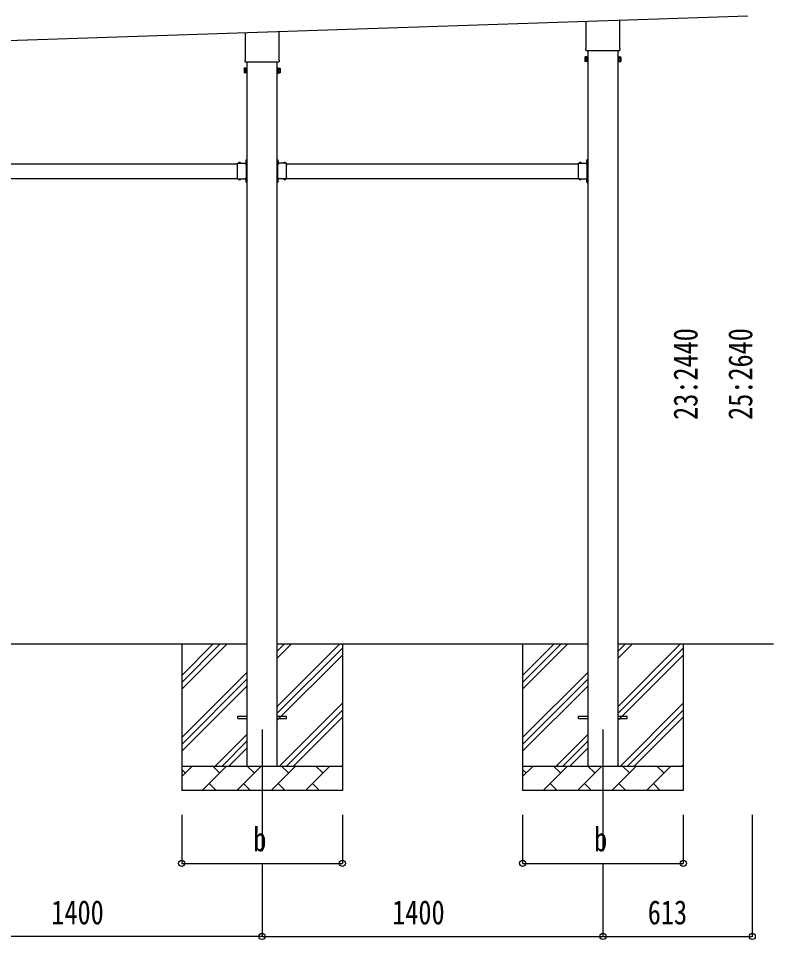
# Model space of a CAD drawing. Units: millimetres, scale not verified. Extents: x -12615 to 12615, y -8910 to 8910.
# Drawn here: x -587 to 2514, y -5595 to -1812 of the extents above; entities that cross this region are included whole.
import ezdxf
from ezdxf.enums import TextEntityAlignment as Align

# ---------------------------------------------------------------- set-up
doc = ezdxf.new("R2010")
doc.units = ezdxf.units.MM
doc.header["$LTSCALE"] = 40
for name, color, linetype in [('0-3_YKK_12', 2, 'Continuous'), ('0-4_YKK_13', 4, 'Continuous'), ('0-5_YKK_A1', 4, 'Continuous'), ('0-6_YKK_D', 6, 'Continuous')]:
    doc.layers.add(name, color=color, linetype=linetype)
doc.styles.add('ＭＳ ゴシック', font='')
doc.styles.get('ＭＳ ゴシック').set_extended_font_data('MS Gothic')

msp = doc.modelspace()

# ---------------------------------------------------------------- linework, layer by layer
at = {"layer": '0-3_YKK_12'}
for p, q in [((413.2, -4732.18), (413.2, -5232.18)), ((1813.2, -4732.18), (1813.2, -5232.18))]:
    msp.add_line(p, q, dxfattribs=at)
at = {"layer": '0-4_YKK_13'}
for p, q in [((1744.9, -1932.91), (1744.9, -1823.9)), ((1881.5, -1819.35), (1881.5, -1932.91)), ((344.9, -1979.58), (344.9, -1870.57)), ((481.5, -1866.01), (481.5, -1979.58)), ((1743.2, -1941.68), (1743.2, -1936.18)), ((1881.13, -1945.18), (1745.26, -1945.18)), ((1883.2, -1936.18), (1883.2, -1941.68)), ((343.2, -1988.35), (343.2, -1982.85)), ((481.13, -1991.85), (345.26, -1991.85)), ((483.2, -1982.85), (483.2, -1988.35)), ((1739.2, -1971.18), (1739.96, -1969.87)), ((1739.2, -1971.18), (1739.2, -1988.18)), ((1739.2, -1988.18), (1739.96, -1989.5)), ((1746.2, -1974.78), (1739.96, -1974.78)), ((1746.2, -1984.59), (1739.96, -1984.59)), ((1746.2, -1989.5), (1739.96, -1989.5)), ((1748.7, -1988.88), (1746.2, -1988.88)), ((1877.7, -1988.88), (1880.2, -1988.88)), ((1880.2, -1974.78), (1886.44, -1974.78)), ((1880.2, -1984.59), (1886.44, -1984.59)), ((1880.2, -1989.5), (1886.44, -1989.5)), ((1887.2, -1971.18), (1886.44, -1969.87)), ((1887.2, -1988.18), (1886.44, -1989.5)), ((1887.2, -1971.18), (1887.2, -1988.18)), ((339.2, -2017.85), (339.96, -2016.53)), ((339.2, -2017.85), (339.2, -2034.85)), ((339.2, -2034.85), (339.96, -2036.16)), ((346.2, -2021.44), (339.96, -2021.44)), ((346.2, -2031.26), (339.96, -2031.26)), ((346.2, -2036.16), (339.96, -2036.16)), ((348.7, -2035.55), (346.2, -2035.55)), ((477.7, -2035.55), (480.2, -2035.55)), ((480.2, -2021.44), (486.44, -2021.44)), ((480.2, -2031.26), (486.44, -2031.26)), ((480.2, -2036.16), (486.44, -2036.16)), ((487.2, -2017.85), (486.44, -2016.53)), ((487.2, -2034.85), (486.44, -2036.16)), ((487.2, -2017.85), (487.2, -2034.85)), ((312.7, -2417.47), (312.7, -2407.08)), ((312.7, -2407.08), (349.1, -2407.08)), ((312.7, -2459.47), (312.7, -2418.9)), ((315.96, -2406.22), (315.96, -2406.38)), ((316.66, -2407.08), (324.73, -2407.08)), ((319.57, -2407.08), (318.25, -2404.43)), ((321.82, -2407.08), (323.15, -2404.43)), ((325.43, -2406.22), (325.43, -2406.38)), ((345, -2399.18), (350.7, -2399.18)), ((348.7, -2408.68), (345.7, -2408.68)), ((349.1, -2398.06), (346.44, -2396.73)), ((349.1, -2400.31), (346.44, -2401.63)), ((348.24, -2394.45), (348.4, -2394.45)), ((348.24, -2403.92), (348.4, -2403.92)), ((348.7, -2417.47), (348.7, -2410.68)), ((348.7, -2459.47), (348.7, -2418.9)), ((349.1, -2391.68), (350.7, -2391.68)), ((349.1, -2408.64), (349.1, -2391.68)), ((349.1, -2395.15), (349.1, -2403.22)), ((350.7, -2396.18), (349.1, -2396.18)), ((349.1, -2397.18), (350.7, -2397.18)), ((349.1, -2401.18), (350.7, -2401.18)), ((350.7, -2402.18), (349.1, -2402.18)), ((477.3, -2391.68), (475.7, -2391.68)), ((475.7, -2396.18), (477.3, -2396.18)), ((477.3, -2397.18), (475.7, -2397.18)), ((481.4, -2399.18), (475.7, -2399.18)), ((477.3, -2401.18), (475.7, -2401.18)), ((475.7, -2402.18), (477.3, -2402.18)), ((477.3, -2408.64), (477.3, -2391.68)), ((477.3, -2395.15), (477.3, -2403.22)), ((477.3, -2398.06), (479.95, -2396.73)), ((477.3, -2400.31), (479.95, -2401.63)), ((513.7, -2407.08), (477.3, -2407.08)), ((477.7, -2408.68), (480.7, -2408.68)), ((477.7, -2417.47), (477.7, -2410.68)), ((477.7, -2459.47), (477.7, -2418.9)), ((478.16, -2394.45), (478, -2394.45)), ((478.16, -2403.92), (478, -2403.92)), ((500.96, -2406.22), (500.96, -2406.38)), ((509.73, -2407.08), (501.66, -2407.08)), ((504.57, -2407.08), (503.25, -2404.43)), ((506.82, -2407.08), (508.15, -2404.43)), ((510.43, -2406.22), (510.43, -2406.38)), ((513.7, -2417.47), (513.7, -2407.08)), ((513.7, -2459.47), (513.7, -2418.9)), ((1712.7, -2417.47), (1712.7, -2407.08)), ((1712.7, -2407.08), (1749.1, -2407.08)), ((1712.7, -2459.47), (1712.7, -2418.9)), ((1715.96, -2406.22), (1715.96, -2406.38)), ((1716.66, -2407.08), (1724.73, -2407.08)), ((1719.57, -2407.08), (1718.25, -2404.43)), ((1721.82, -2407.08), (1723.15, -2404.43)), ((1725.43, -2406.22), (1725.43, -2406.38)), ((1745, -2399.18), (1750.7, -2399.18)), ((1748.7, -2408.68), (1745.7, -2408.68)), ((1749.1, -2398.06), (1746.44, -2396.73)), ((1749.1, -2400.31), (1746.44, -2401.63)), ((1748.24, -2394.45), (1748.4, -2394.45)), ((1748.24, -2403.92), (1748.4, -2403.92)), ((1748.7, -2417.47), (1748.7, -2410.68)), ((1748.7, -2459.47), (1748.7, -2418.9)), ((1749.1, -2391.68), (1750.7, -2391.68)), ((1749.1, -2408.64), (1749.1, -2391.68)), ((1749.1, -2395.15), (1749.1, -2403.22)), ((1750.7, -2396.18), (1749.1, -2396.18)), ((1749.1, -2397.18), (1750.7, -2397.18)), ((1749.1, -2401.18), (1750.7, -2401.18)), ((1750.7, -2402.18), (1749.1, -2402.18)), ((312.7, -2471.28), (312.7, -2460.9)), ((312.7, -2471.28), (349.1, -2471.28)), ((315.96, -2472.15), (315.96, -2471.98)), ((316.66, -2471.28), (324.73, -2471.28)), ((319.57, -2471.28), (318.25, -2473.94)), ((321.82, -2471.28), (323.15, -2473.94)), ((325.43, -2472.15), (325.43, -2471.98)), ((345.7, -2469.68), (348.7, -2469.68)), ((349.1, -2478.06), (346.44, -2476.73)), ((349.1, -2480.31), (346.44, -2481.63)), ((348.24, -2474.45), (348.4, -2474.45)), ((348.24, -2483.92), (348.4, -2483.92)), ((348.7, -2467.68), (348.7, -2460.9)), ((349.1, -2486.68), (349.1, -2469.72)), ((349.1, -2475.15), (349.1, -2483.22)), ((349.1, -2477.18), (350.7, -2477.18)), ((349.1, -2481.18), (350.7, -2481.18)), ((349.1, -2486.68), (350.7, -2486.68)), ((477.3, -2477.18), (475.7, -2477.18)), ((477.3, -2481.18), (475.7, -2481.18)), ((477.3, -2486.68), (475.7, -2486.68)), ((477.3, -2486.68), (477.3, -2469.72)), ((513.7, -2471.28), (477.3, -2471.28)), ((477.3, -2475.15), (477.3, -2483.22)), ((477.3, -2478.06), (479.95, -2476.73)), ((477.3, -2480.31), (479.95, -2481.63)), ((477.7, -2467.68), (477.7, -2460.9)), ((480.7, -2469.68), (477.7, -2469.68)), ((478.16, -2474.45), (478, -2474.45)), ((478.16, -2483.92), (478, -2483.92)), ((500.96, -2472.15), (500.96, -2471.98)), ((509.73, -2471.28), (501.66, -2471.28)), ((504.57, -2471.28), (503.25, -2473.94)), ((506.82, -2471.28), (508.15, -2473.94)), ((510.43, -2472.15), (510.43, -2471.98)), ((513.7, -2471.28), (513.7, -2460.9)), ((1712.7, -2471.28), (1712.7, -2460.9)), ((1712.7, -2471.28), (1749.1, -2471.28)), ((1715.96, -2472.15), (1715.96, -2471.98)), ((1716.66, -2471.28), (1724.73, -2471.28)), ((1719.57, -2471.28), (1718.25, -2473.94)), ((1721.82, -2471.28), (1723.15, -2473.94)), ((1725.43, -2472.15), (1725.43, -2471.98)), ((1745.7, -2469.68), (1748.7, -2469.68)), ((1749.1, -2478.06), (1746.44, -2476.73)), ((1749.1, -2480.31), (1746.44, -2481.63)), ((1748.24, -2474.45), (1748.4, -2474.45)), ((1748.24, -2483.92), (1748.4, -2483.92)), ((1748.7, -2467.68), (1748.7, -2460.9)), ((1749.1, -2486.68), (1749.1, -2469.72)), ((1749.1, -2475.15), (1749.1, -2483.22)), ((1749.1, -2477.18), (1750.7, -2477.18)), ((1749.1, -2481.18), (1750.7, -2481.18)), ((1749.1, -2486.68), (1750.7, -2486.68)), ((313.2, -4677.68), (350.7, -4677.68)), ((313.2, -4686.68), (313.2, -4677.68)), ((313.2, -4686.68), (350.7, -4686.68)), ((475.7, -4677.68), (513.2, -4677.68)), ((475.7, -4686.68), (513.2, -4686.68)), ((513.2, -4686.68), (513.2, -4677.68)), ((1713.2, -4677.68), (1750.7, -4677.68)), ((1713.2, -4686.68), (1713.2, -4677.68)), ((1713.2, -4686.68), (1750.7, -4686.68)), ((1875.7, -4677.68), (1913.2, -4677.68)), ((1875.7, -4686.68), (1913.2, -4686.68)), ((1913.2, -4686.68), (1913.2, -4677.68))]:
    msp.add_line(p, q, dxfattribs=at)
for points in [[(1746.2, -1989.5), (1746.2, -1969.87), (1739.96, -1969.87)], [(1746.2, -1988.88), (1746.2, -1970.48), (1748.7, -1970.48)], [(1880.2, -1988.88), (1880.2, -1970.48), (1877.7, -1970.48)], [(1880.2, -1989.5), (1880.2, -1969.87), (1886.44, -1969.87)], [(346.2, -2036.16), (346.2, -2016.53), (339.96, -2016.53)], [(346.2, -2035.55), (346.2, -2017.15), (348.7, -2017.15)], [(480.2, -2035.55), (480.2, -2017.15), (477.7, -2017.15)], [(480.2, -2036.16), (480.2, -2016.53), (486.44, -2016.53)], [(348.7, -2410.68), (345.7, -2410.68), (345.7, -2407.08)], [(350.7, -2406.68), (350.7, -2400.68), (350.7, -2397.68), (350.7, -2391.68)], [(475.7, -2406.68), (475.7, -2400.68), (475.7, -2397.68), (475.7, -2391.68)], [(477.7, -2410.68), (480.7, -2410.68), (480.7, -2407.08)], [(1748.7, -2410.68), (1745.7, -2410.68), (1745.7, -2407.08)], [(1750.7, -2406.68), (1750.7, -2400.68), (1750.7, -2397.68), (1750.7, -2391.68)], [(348.7, -2467.68), (345.7, -2467.68), (345.7, -2471.28)], [(350.7, -2486.68), (350.7, -2480.68), (350.7, -2477.68), (350.7, -2471.68)], [(475.7, -2486.68), (475.7, -2480.68), (475.7, -2477.68), (475.7, -2471.68)], [(477.7, -2467.68), (480.7, -2467.68), (480.7, -2471.28)], [(1748.7, -2467.68), (1745.7, -2467.68), (1745.7, -2471.28)], [(1750.7, -2486.68), (1750.7, -2480.68), (1750.7, -2477.68), (1750.7, -2471.68)]]:
    msp.add_lwpolyline(points, dxfattribs=at)
for points in [[(1748.7, -1990.18), (1748.7, -1969.18), (1750.7, -1969.18), (1750.7, -1990.18)], [(1877.7, -1990.18), (1877.7, -1969.18), (1875.7, -1969.18), (1875.7, -1990.18)], [(348.7, -2036.85), (348.7, -2015.85), (350.7, -2015.85), (350.7, -2036.85)], [(477.7, -2036.85), (477.7, -2015.85), (475.7, -2015.85), (475.7, -2036.85)]]:
    msp.add_lwpolyline(points, close=True, dxfattribs=at)
for centre, radius, start, end in [((1747.2, -1936.18), 4, 125.09963, 180), ((1747.2, -1941.68), 4, 180, 194.47751), ((1747.2, -1941.68), 4, 194.47751, 241.04498), ((1879.2, -1941.68), 4, 298.95502, 345.52249), ((1879.2, -1936.18), 4, 0, 54.90037), ((1879.2, -1941.68), 4, 345.52249, 0), ((347.2, -1982.85), 4, 125.09963, 180), ((347.2, -1988.35), 4, 180, 194.47751), ((347.2, -1988.35), 4, 194.47751, 241.04498), ((479.2, -1988.35), 4, 298.95502, 345.52249), ((479.2, -1982.85), 4, 0, 54.90037), ((479.2, -1988.35), 4, 345.52249, 0), ((1743.54, -1972.32), 4.34, 145.61575, 214.38425), ((1743.54, -1987.04), 4.34, 145.61575, 214.38425), ((1755.44, -1979.68), 16.24, 162.41205, 197.58795), ((1882.85, -1972.32), 4.34, 325.61575, 34.38425), ((1870.96, -1979.68), 16.24, 342.41205, 17.58795), ((1882.85, -1987.04), 4.34, 325.61575, 34.38425), ((343.54, -2018.99), 4.34, 145.61575, 214.38425), ((343.54, -2033.71), 4.34, 145.61575, 214.38425), ((355.44, -2026.35), 16.24, 162.41205, 197.58795), ((482.85, -2018.99), 4.34, 325.61575, 34.38425), ((470.96, -2026.35), 16.24, 342.41205, 17.58795), ((482.85, -2033.71), 4.34, 325.61575, 34.38425), ((312, -2418.18), 1, 314.427, 45.573), ((316.82, -2406.22), 0.862, 129.12355, 180), ((316.66, -2406.38), 0.7, 180, 270), ((320.7, -2410.98), 7, 90, 129.12355), ((320.7, -2410.98), 7, 50.87645, 90), ((324.73, -2406.38), 0.7, 270, 0), ((324.57, -2406.22), 0.862, 0, 50.87645), ((353, -2399.18), 7, 140.87645, 180), ((353, -2399.18), 7, 180, 219.12355), ((348.24, -2395.31), 0.862, 90, 140.87645), ((348.24, -2403.06), 0.862, 219.12355, 270), ((348.4, -2395.15), 0.7, 0, 90), ((348.4, -2403.22), 0.7, 270, 0), ((349.4, -2418.18), 1, 134.427, 225.573), ((348.7, -2406.68), 2, 270, 0), ((477.7, -2406.68), 2, 180, 270), ((478, -2395.15), 0.7, 90, 180), ((478, -2403.22), 0.7, 180, 270), ((477, -2418.18), 1, 314.427, 45.573), ((478.16, -2395.31), 0.862, 39.12355, 90), ((478.16, -2403.06), 0.862, 270, 320.87645), ((473.4, -2399.18), 7, 0, 39.12355), ((473.4, -2399.18), 7, 320.87645, 0), ((501.82, -2406.22), 0.862, 129.12355, 180), ((501.66, -2406.38), 0.7, 180, 270), ((505.7, -2410.98), 7, 90, 129.12355), ((505.7, -2410.98), 7, 50.87645, 90), ((509.73, -2406.38), 0.7, 270, 0), ((509.57, -2406.22), 0.862, 0, 50.87645), ((514.4, -2418.18), 1, 134.427, 225.573), ((1712, -2418.18), 1, 314.427, 45.573), ((1716.82, -2406.22), 0.862, 129.12355, 180), ((1716.66, -2406.38), 0.7, 180, 270), ((1720.7, -2410.98), 7, 90, 129.12355), ((1720.7, -2410.98), 7, 50.87645, 90), ((1724.73, -2406.38), 0.7, 270, 0), ((1724.57, -2406.22), 0.862, 0, 50.87645), ((1753, -2399.18), 7, 140.87645, 180), ((1753, -2399.18), 7, 180, 219.12355), ((1748.24, -2395.31), 0.862, 90, 140.87645), ((1748.24, -2403.06), 0.862, 219.12355, 270), ((1748.4, -2395.15), 0.7, 0, 90), ((1748.4, -2403.22), 0.7, 270, 0), ((1749.4, -2418.18), 1, 134.427, 225.573), ((1748.7, -2406.68), 2, 270, 0), ((312, -2460.18), 1, 314.427, 45.573), ((316.66, -2471.98), 0.7, 90, 180), ((316.82, -2472.15), 0.862, 180, 230.87645), ((320.7, -2467.38), 7, 230.87645, 270), ((320.7, -2467.38), 7, 270, 309.12355), ((324.73, -2471.98), 0.7, 0, 90), ((324.57, -2472.15), 0.862, 309.12355, 0), ((353, -2479.18), 7, 140.87645, 180), ((353, -2479.18), 7, 180, 219.12355), ((348.24, -2475.31), 0.862, 90, 140.87645), ((348.24, -2483.06), 0.862, 219.12355, 270), ((349.4, -2460.18), 1, 134.427, 225.573), ((348.4, -2475.15), 0.7, 0, 90), ((348.4, -2483.22), 0.7, 270, 0), ((348.7, -2471.68), 2, 0, 90), ((477.7, -2471.68), 2, 90, 180), ((478, -2475.15), 0.7, 90, 180), ((478, -2483.22), 0.7, 180, 270), ((477, -2460.18), 1, 314.427, 45.573), ((478.16, -2475.31), 0.862, 39.12355, 90), ((478.16, -2483.06), 0.862, 270, 320.87645), ((473.4, -2479.18), 7, 0, 39.12355), ((473.4, -2479.18), 7, 320.87645, 0), ((501.66, -2471.98), 0.7, 90, 180), ((501.82, -2472.15), 0.862, 180, 230.87645), ((505.7, -2467.38), 7, 230.87645, 270), ((505.7, -2467.38), 7, 270, 309.12355), ((509.73, -2471.98), 0.7, 0, 90), ((509.57, -2472.15), 0.862, 309.12355, 0), ((514.4, -2460.18), 1, 134.427, 225.573), ((1712, -2460.18), 1, 314.427, 45.573), ((1716.66, -2471.98), 0.7, 90, 180), ((1716.82, -2472.15), 0.862, 180, 230.87645), ((1720.7, -2467.38), 7, 230.87645, 270), ((1720.7, -2467.38), 7, 270, 309.12355), ((1724.73, -2471.98), 0.7, 0, 90), ((1724.57, -2472.15), 0.862, 309.12355, 0), ((1753, -2479.18), 7, 140.87645, 180), ((1753, -2479.18), 7, 180, 219.12355), ((1748.24, -2475.31), 0.862, 90, 140.87645), ((1748.24, -2483.06), 0.862, 219.12355, 270), ((1749.4, -2460.18), 1, 134.427, 225.573), ((1748.4, -2475.15), 0.7, 0, 90), ((1748.4, -2483.22), 0.7, 270, 0), ((1748.7, -2471.68), 2, 0, 90)]:
    msp.add_arc(centre, radius, start, end, dxfattribs=at)
at = {"layer": '0-5_YKK_A1'}
for p, q in [((-2983.17, -1981.5), (2408.9, -1801.77)), ((1750.7, -1945.18), (1750.7, -4882.18)), ((1875.7, -4882.18), (1875.7, -1945.18)), ((350.7, -1991.85), (350.7, -4882.18)), ((475.7, -4882.18), (475.7, -1991.85)), ((-886.3, -2409.18), (312.7, -2409.18)), ((513.7, -2409.18), (1712.7, -2409.18)), ((-886.3, -2469.18), (312.7, -2469.18)), ((345.7, -2469.18), (350.2, -2469.18)), ((480.7, -2469.18), (476.2, -2469.18)), ((513.7, -2469.18), (1712.7, -2469.18)), ((1745.7, -2469.18), (1750.2, -2469.18)), ((350.7, -4382.18), (-924.3, -4382.18)), ((83.2, -4382.18), (83.2, -4982.18)), ((83.2, -4567.23), (268.25, -4382.18)), ((83.2, -4538.95), (239.96, -4382.18)), ((83.2, -4510.67), (211.68, -4382.18)), ((1750.7, -4382.18), (475.7, -4382.18)), ((475.7, -4637.28), (730.8, -4382.18)), ((475.7, -4439.29), (532.81, -4382.18)), ((475.7, -4411.01), (504.52, -4382.18)), ((743.2, -4382.18), (743.2, -4982.18)), ((1483.2, -4382.18), (1483.2, -4982.18)), ((1483.2, -4567.23), (1668.25, -4382.18)), ((1483.2, -4538.95), (1639.96, -4382.18)), ((1483.2, -4510.67), (1611.68, -4382.18)), ((2514.08, -4382.18), (1875.7, -4382.18)), ((1875.7, -4637.28), (2130.8, -4382.18)), ((1875.7, -4439.29), (1932.81, -4382.18)), ((1875.7, -4411.01), (1904.52, -4382.18)), ((2143.2, -4382.18), (2143.2, -4982.18)), ((475.7, -4665.57), (743.2, -4398.07)), ((1875.7, -4665.57), (2143.2, -4398.07)), ((475.7, -4693.85), (743.2, -4426.35)), ((1875.7, -4693.85), (2143.2, -4426.35)), ((83.2, -4765.22), (350.7, -4497.72)), ((1483.2, -4765.22), (1750.7, -4497.72)), ((83.2, -4793.51), (350.7, -4526.01)), ((1483.2, -4793.51), (1750.7, -4526.01)), ((83.2, -4821.79), (350.7, -4554.29)), ((1483.2, -4821.79), (1750.7, -4554.29)), ((485.36, -4882.18), (743.2, -4624.34)), ((513.64, -4882.18), (743.2, -4652.62)), ((1885.36, -4882.18), (2143.2, -4624.34)), ((1913.64, -4882.18), (2143.2, -4652.62)), ((541.92, -4882.18), (743.2, -4680.91)), ((1941.92, -4882.18), (2143.2, -4680.91)), ((220.8, -4882.18), (350.7, -4752.28)), ((1620.8, -4882.18), (1750.7, -4752.28)), ((249.08, -4882.18), (350.7, -4780.57)), ((1649.08, -4882.18), (1750.7, -4780.57)), ((277.37, -4882.18), (350.7, -4808.85)), ((1677.37, -4882.18), (1750.7, -4808.85)), ((739.91, -4882.18), (743.2, -4878.9)), ((2139.91, -4882.18), (2143.2, -4878.9)), ((83.2, -4882.18), (743.2, -4882.18)), ((83.2, -4925.08), (126.09, -4882.18)), ((97.54, -4910.74), (83.2, -4896.4)), ((167.51, -4982.18), (267.51, -4882.18)), ((238.96, -4910.74), (210.41, -4882.18)), ((308.93, -4982.18), (408.93, -4882.18)), ((380.38, -4910.74), (351.83, -4882.18)), ((450.36, -4982.18), (550.36, -4882.18)), ((521.8, -4910.74), (493.25, -4882.18)), ((591.78, -4982.18), (691.78, -4882.18)), ((663.22, -4910.74), (634.67, -4882.18)), ((1483.2, -4882.18), (2143.2, -4882.18)), ((1483.2, -4925.08), (1526.09, -4882.18)), ((1497.54, -4910.74), (1483.2, -4896.4)), ((1567.51, -4982.18), (1667.51, -4882.18)), ((1638.96, -4910.74), (1610.41, -4882.18)), ((1708.93, -4982.18), (1808.93, -4882.18)), ((1780.38, -4910.74), (1751.83, -4882.18)), ((1850.36, -4982.18), (1950.36, -4882.18)), ((1921.8, -4910.74), (1893.25, -4882.18)), ((1991.78, -4982.18), (2091.78, -4882.18)), ((2063.22, -4910.74), (2034.67, -4882.18)), ((196.07, -4953.63), (224.62, -4982.18)), ((337.49, -4953.63), (366.04, -4982.18)), ((478.91, -4953.63), (507.46, -4982.18)), ((620.33, -4953.63), (648.88, -4982.18)), ((1596.07, -4953.63), (1624.62, -4982.18)), ((1737.49, -4953.63), (1766.04, -4982.18)), ((1878.91, -4953.63), (1907.46, -4982.18)), ((2020.33, -4953.63), (2048.88, -4982.18)), ((743.2, -4982.18), (83.2, -4982.18)), ((2143.2, -4982.18), (1483.2, -4982.18))]:
    msp.add_line(p, q, dxfattribs=at)
for points in [[(345.7, -2409.18), (350.2, -2409.18), (350.2, -2469.18)], [(480.7, -2409.18), (476.2, -2409.18), (476.2, -2469.18)], [(1745.7, -2409.18), (1750.2, -2409.18), (1750.2, -2469.18)]]:
    msp.add_lwpolyline(points, dxfattribs=at)
at = {"layer": '0-6_YKK_D'}
for p, q in [((83.2, -5082.18), (83.2, -5283.18)), ((743.2, -5082.18), (743.2, -5283.18)), ((1483.2, -5082.18), (1483.2, -5283.18)), ((2143.2, -5082.18), (2143.2, -5283.18)), ((2426.38, -5082.18), (2426.38, -5583.18)), ((83.2, -5282.18), (743.2, -5282.18)), ((413.2, -5283.18), (413.2, -5583.18)), ((413.2, -5283.18), (413.2, -5583.18)), ((1483.2, -5282.18), (2143.2, -5282.18)), ((1813.2, -5283.18), (1813.2, -5583.18)), ((1813.2, -5283.18), (1813.2, -5583.18)), ((413.2, -5582.18), (-986.8, -5582.18)), ((413.2, -5582.18), (1813.2, -5582.18)), ((1813.2, -5582.18), (2426.38, -5582.18))]:
    msp.add_line(p, q, dxfattribs=at)
for centre in [(83.2, -5282.18), (743.2, -5282.18), (1483.2, -5282.18), (2143.2, -5282.18), (413.2, -5582.18), (413.2, -5582.18), (1813.2, -5582.18), (1813.2, -5582.18), (2426.38, -5582.18)]:
    msp.add_circle(centre, 12.75, dxfattribs=at)

# ---------------------------------------------------------------- texts
at = {"layer": '0-6_YKK_D', "style": 'ＭＳ ゴシック', "width": 0.8}
for s, p in [('23:2440', (2231.38, -3460.98)), ('25:2640', (2456.38, -3460.98))]:
    msp.add_text(s, height=98.97, rotation=90, dxfattribs=at).set_placement(p, align=Align.BOTTOM_LEFT)
for s, p in [('b', (377.2, -5262.18)), ('b', (1777.2, -5262.18)), ('1400', (-452.4, -5562.18)), ('1400', (947.6, -5562.18)), ('613', (1997.39, -5562.18))]:
    msp.add_text(s, height=98.97, dxfattribs=at).set_placement(p, align=Align.BOTTOM_LEFT)

doc.saveas('drawing.dxf')
